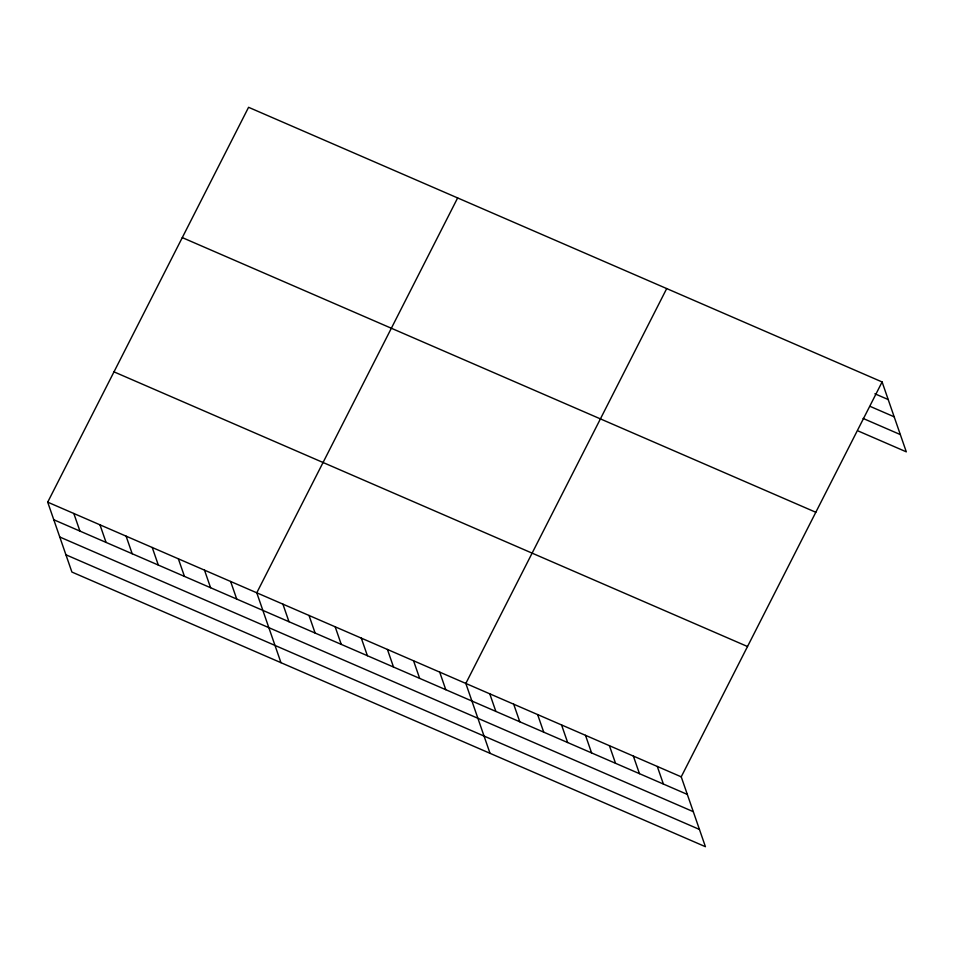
<?xml version="1.0" encoding="UTF-8"?>
<svg xmlns="http://www.w3.org/2000/svg" width="954" height="954" viewBox="0 0 954 954"><rect width="100%" height="100%" fill="white"/><g stroke="black" fill="none" stroke-linecap="round" stroke-linejoin="round"><path stroke-width="1.43" d="M882.104 381.958L681.228 776.83L705.423 846.699L71.896 572.042L47.7 502.162L248.577 107.301L882.104 381.958L906.3 451.838L858.433 431.089M457.646 197.931L256.769 592.804L280.965 662.672M666.703 288.573L465.826 683.446L490.022 753.314M874.901 393.787L888.198 399.547M870.239 406.428L894.172 416.803M863.096 418.436L900.326 434.583M182.286 237.606L815.813 512.274M113.991 371.857L747.519 646.526M47.7 502.162L681.228 776.83M53.794 519.751L687.321 794.42M59.768 537.007L693.296 811.675M65.921 554.787L699.449 829.443M657.294 766.456L663.388 784.033M633.361 756.081L639.454 773.658M609.427 745.706L615.521 763.283M585.494 735.319L591.587 752.909M561.56 724.945L567.654 742.534M537.627 714.57L543.72 732.159M513.693 704.195L519.787 721.784M489.76 693.82L495.853 711.41M439.699 672.117L445.78 689.694M413.559 660.788L419.653 678.366M387.431 649.447L393.513 667.037M361.292 638.119L367.385 655.708M335.164 626.79L341.258 644.379M309.024 615.461L315.118 633.051M282.897 604.132L288.99 621.722M230.629 581.475L236.723 599.064M204.502 570.146L210.584 587.724M178.362 558.817L184.456 576.395M152.235 547.489L158.316 565.066M126.095 536.148L132.189 553.737M99.967 524.819L106.061 542.409M73.828 513.49L79.921 531.08"/></g></svg>
